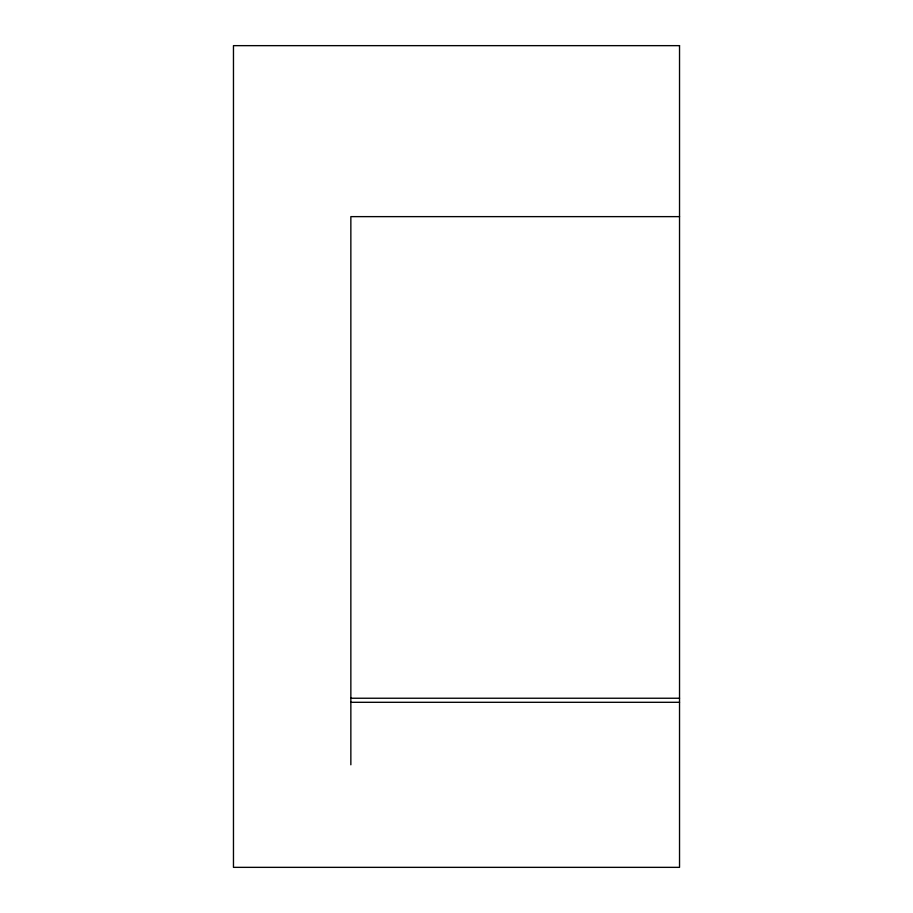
<?xml version="1.0" encoding="UTF-8"?>
<svg xmlns="http://www.w3.org/2000/svg" width="913" height="913" viewBox="0 0 913 913"><rect width="100%" height="100%" fill="white"/><g stroke="black" fill="none" stroke-linecap="round" stroke-linejoin="round"><path stroke-width="1.37" d="M679.534 216.632L350.854 216.632L350.854 764.797M350.854 698.24L679.534 698.24M350.854 702.302L679.534 702.302M679.534 45.65L233.466 45.65L233.466 867.35L679.534 867.35L679.534 45.65"/></g></svg>
